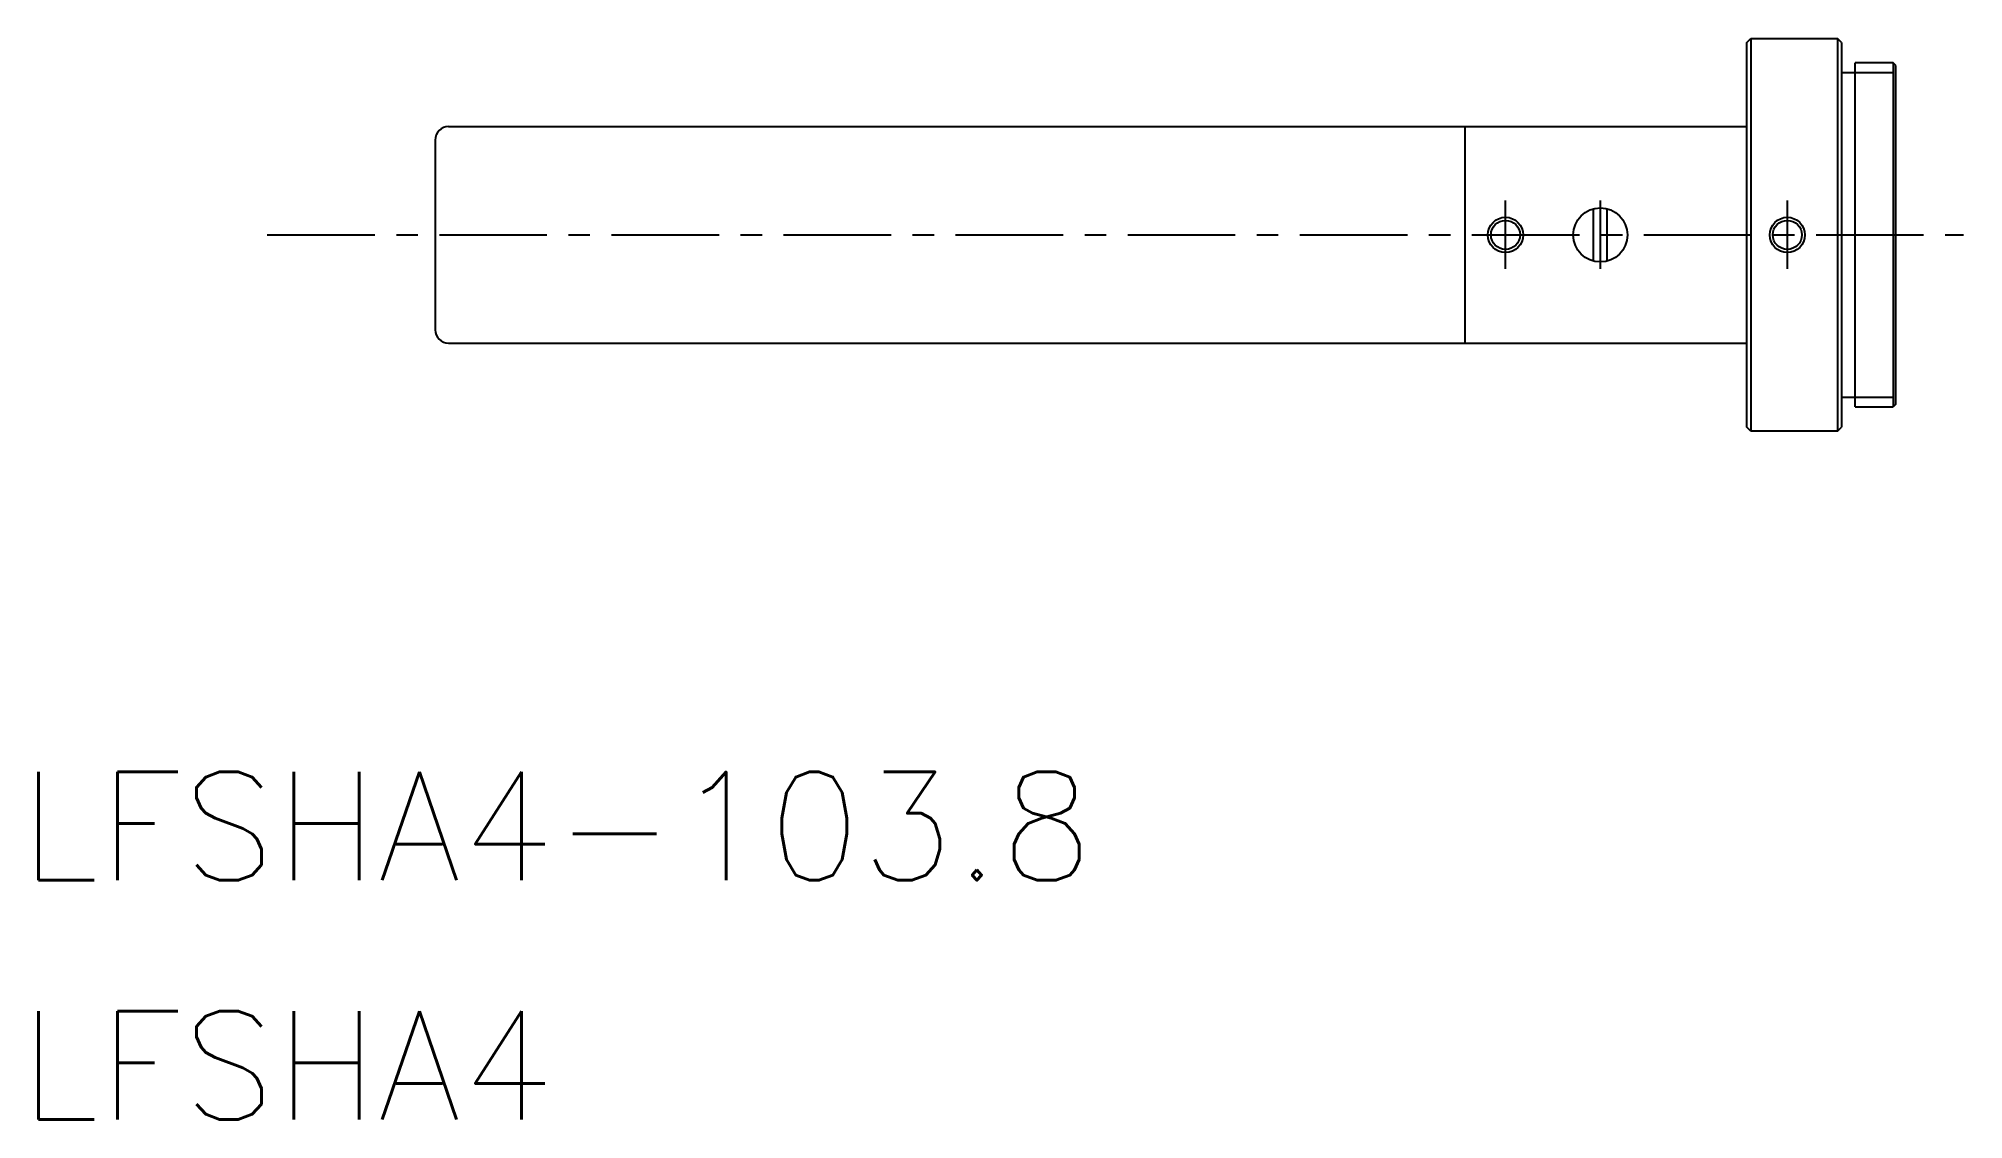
# Model space of a CAD drawing. Extents: x 15 to 157, y 33 to 112.
import ezdxf

# ---------------------------------------------------------------- set-up
doc = ezdxf.new("R2010")
doc.units = 0
doc.header["$LTSCALE"] = 0.25
doc.linetypes.add('CENTER', pattern=[50.8, 31.75, -6.35, 6.35, -6.35])
doc.layers.get('0').update_dxf_attribs({"linetype": 'CONTINUOUS'})
doc.layers.add('CENTER', color=1, linetype='CENTER')
doc.styles.get("Standard").update_dxf_attribs({"font": 'txt.shx', "bigfont": 'extfont.shx'})

msp = doc.modelspace()

# ---------------------------------------------------------------- linework, layer by layer
at = {"linetype": 'CONTINUOUS'}
for p, q in [((140.77, 112.01), (141.07, 112.31)), ((141.07, 112.31), (147.47, 112.31)), ((147.77, 112.01), (147.47, 112.31)), ((140.77, 83.61), (140.77, 112.01)), ((147.77, 112.01), (147.77, 83.61)), ((119.97, 105.81), (119.97, 89.81)), ((43.97, 104.81), (43.97, 90.81)), ((141.07, 83.31), (140.77, 83.61)), ((147.47, 83.31), (141.07, 83.31)), ((147.47, 83.31), (147.77, 83.61))]:
    msp.add_line(p, q, dxfattribs=at)
at = {"color": 3, "linetype": 'CONTINUOUS'}
for p, q in [((141.07, 112.31), (141.07, 83.31)), ((147.47, 112.31), (147.47, 83.31)), ((148.77, 109.81), (151.57, 109.81)), ((151.57, 110.51), (151.57, 85.11)), ((151.57, 85.81), (148.77, 85.81))]:
    msp.add_line(p, q, dxfattribs=at)
for p, q in [((147.77, 109.81), (148.77, 109.81)), ((148.77, 85.11), (148.77, 110.51)), ((151.57, 110.51), (148.77, 110.51)), ((151.77, 110.31), (151.57, 110.51)), ((151.77, 85.81), (151.77, 110.31)), ((44.97, 105.81), (140.77, 105.81)), ((129.47, 95.87), (129.47, 99.75)), ((130.47, 95.87), (130.47, 99.75)), ((44.97, 89.81), (140.77, 89.81)), ((148.77, 85.81), (147.77, 85.81)), ((151.77, 85.31), (151.57, 85.11)), ((151.77, 85.31), (151.77, 85.81)), ((148.77, 85.11), (151.57, 85.11))]:
    msp.add_line(p, q)
for centre, radius in [((129.97, 97.81), 2), ((122.97, 97.81), 1.07), ((143.77, 97.81), 1.07)]:
    msp.add_circle(centre, radius)
for centre in [(122.97, 97.81), (143.77, 97.81)]:
    msp.add_circle(centre, 1.3, dxfattribs=at)
for centre, start, end in [((44.97, 104.81), 90, 180), ((44.97, 90.81), 180, 270)]:
    msp.add_arc(centre, 1, start, end)
at = {"layer": 'CENTER', "color": 1, "linetype": 'CENTER'}
for p, q in [((122.97, 95.3), (122.97, 100.36)), ((129.97, 95.3), (129.97, 100.36)), ((143.77, 95.3), (143.77, 100.36)), ((31.59, 97.81), (156.77, 97.81))]:
    msp.add_line(p, q, dxfattribs=at)

# ---------------------------------------------------------------- texts
for s, p in [('LFSHA4-103.8', (13.33, 50.17)), ('LFSHA4', (13.33, 32.51))]:
    msp.add_text(s, height=8).set_placement(p)

doc.saveas('drawing.dxf')
